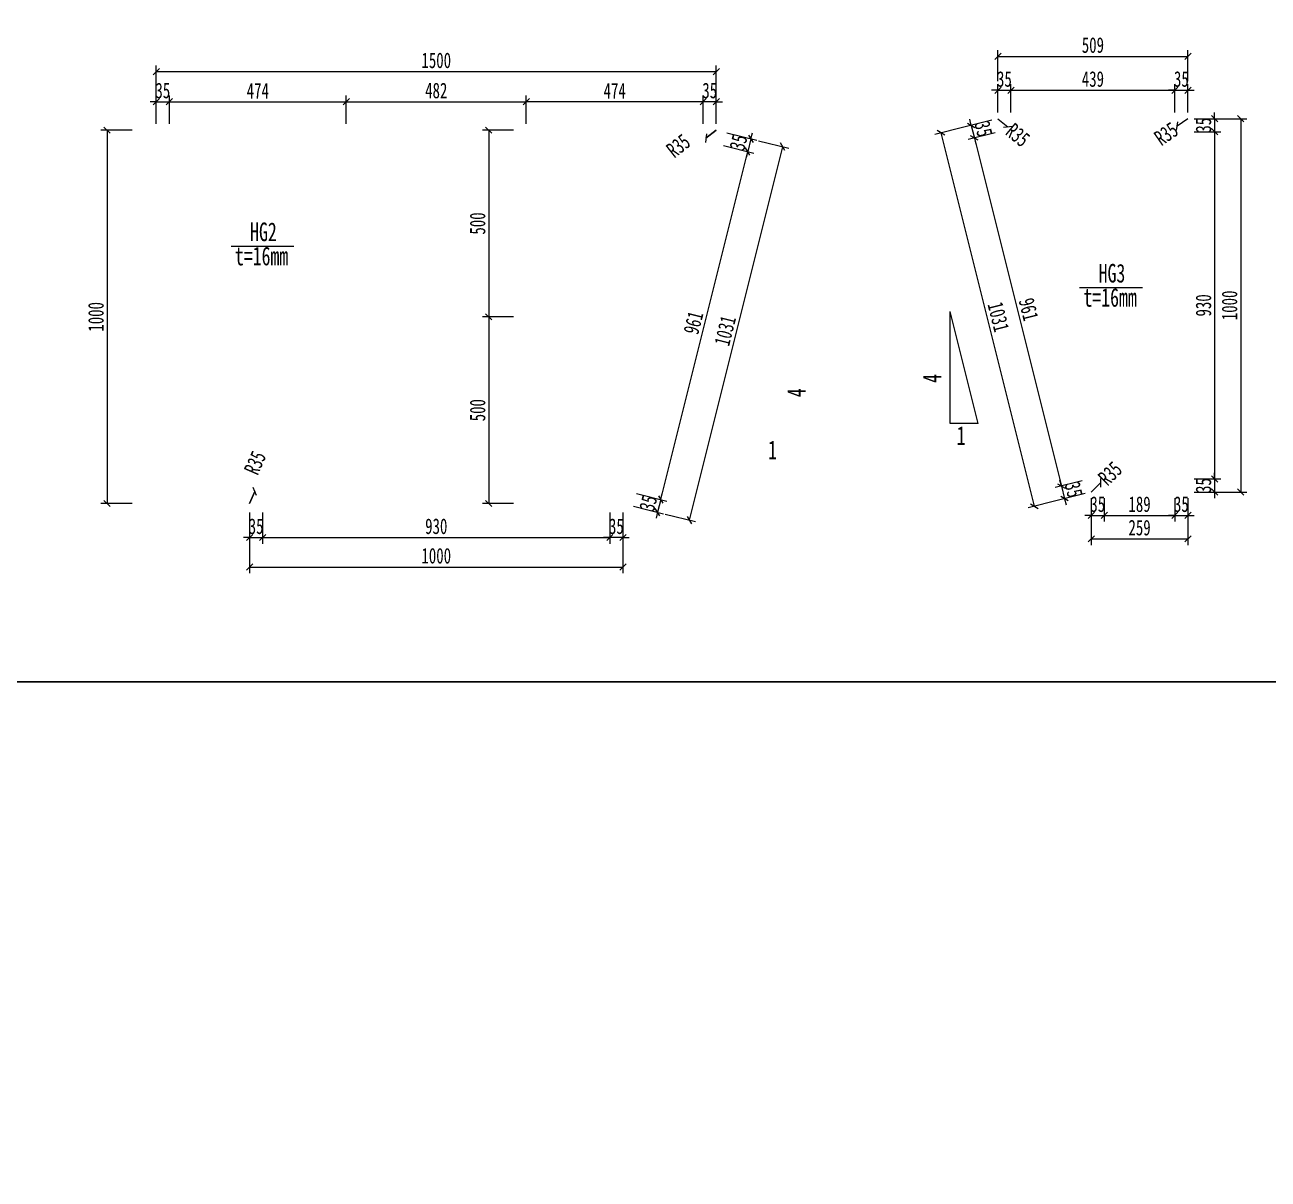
# Model space of a CAD drawing. Header units: millimetres. Extents: x -60009 to 63758, y -2164 to 95433.
# Drawn here: x 13218 to 16548, y 63072 to 66164 of the extents above; entities that cross this region are included whole.
import ezdxf
from ezdxf.enums import TextEntityAlignment as Align

# ---------------------------------------------------------------- set-up
doc = ezdxf.new("R2010")
doc.units = ezdxf.units.MM
doc.layers.get('Defpoints').update_dxf_attribs({"color": 8})
doc.layers.add('文字', color=7, linetype='Continuous', lineweight=15)
doc.layers.add('细实线', color=4, linetype='Continuous', lineweight=15)
doc.styles.add('111', font='仿宋_GB2312.TTF', dxfattribs={"width": 0.7})
doc.styles.add('BM_Dim', font='仿宋_GB2312.TTF', dxfattribs={"width": 0.85})
doc.dimstyles.new('200', dxfattribs={"dimscale": 0, "dimtxt": 2.5, "dimasz": 1, "dimexe": 1, "dimexo": 1, "dimgap": 0.6, "dimtad": 1, "dimdec": 0, "dimdsep": 46, "dimtxsty": '111', "dimblk": 'OBLIQUE', "dimcen": 0, "dimclrd": 4, "dimclre": 4, "dimclrt": 4, "dimadec": 1, "dimazin": 2, "dimtfac": 1, "dimtdec": 0, "dimtix": 1, "dimtmove": 2, "dimatfit": 3, "dimfxl": 4, "dimfxlon": 1, "dimtolj": 1, "dimlwd": -1, "dimlwe": -1, "dimarcsym": 0})

# ---------------------------------------------------------------- blocks, each defined once
blk = doc.blocks.new('_Oblique')
at = {"color": 0, "linetype": 'ByBlock', "lineweight": -2}
blk.add_line((-0.5, -0.5), (0.5, 0.5), dxfattribs=at)
blk = doc.blocks.new('*D226')
at = {"layer": 'Defpoints', "color": 0}
for p in [(15070.1, 66038.5), (13570.1, 65881.6), (15070.1, 65881.6)]:
    blk.add_point(p, dxfattribs=at)
at = {"layer": '细实线', "color": 4}
for p, q in [((13570.1, 65971.8), (13570.1, 66055.2)), ((15070.1, 65971.8), (15070.1, 66055.2)), ((13570.1, 66038.5), (15070.1, 66038.5))]:
    blk.add_line(p, q, dxfattribs=at)
at = {"layer": '细实线', "color": 4, "xscale": 16.66666666666666, "yscale": 16.66666666666666, "zscale": 16.66666666666666, "rotation": 180}
blk.add_blockref('_Oblique', (13570.1, 66038.5), dxfattribs=at)
at = {"layer": '细实线', "color": 4, "xscale": 16.66666666666666, "yscale": 16.66666666666666, "zscale": 16.66666666666666}
blk.add_blockref('_Oblique', (15070.1, 66038.5), dxfattribs=at)
at = {"layer": '细实线', "color": 4, "insert": (14320.1, 66068.3), "char_height": 41.67, "attachment_point": 5, "style": '111'}
blk.add_mtext('\\A1;1500', dxfattribs=at)
blk = doc.blocks.new('*D227')
at = {"layer": 'Defpoints', "color": 0}
for p in [(15070.1, 65881.6), (14820.1, 64881.6), (14997.9, 64837.2)]:
    blk.add_point(p, dxfattribs=at)
at = {"layer": '细实线', "color": 4}
for p, q in [((15183.2, 65853.3), (15264.1, 65833.1)), ((15247.9, 65837.2), (14997.9, 64837.2)), ((14933.2, 64853.3), (15014.1, 64833.1))]:
    blk.add_line(p, q, dxfattribs=at)
at = {"layer": '细实线', "color": 4, "xscale": 16.66666666666666, "yscale": 16.66666666666666, "zscale": 16.66666666666666}
for p, rotation in [((15247.9, 65837.2), 75.96375653208628), ((14997.9, 64837.2), 255.9637565320863)]:
    blk.add_blockref('_Oblique', p, dxfattribs=dict(at, rotation=rotation))
at = {"layer": '细实线', "color": 4, "insert": (15094, 65344.4), "char_height": 41.67, "attachment_point": 5, "rotation": 75.9638, "style": '111'}
blk.add_mtext('\\A1;1031', dxfattribs=at)
blk = doc.blocks.new('*D228')
at = {"layer": 'Defpoints', "color": 0}
for p in [(13570.1, 65881.6), (13438.4, 64881.6), (13820.1, 64881.6)]:
    blk.add_point(p, dxfattribs=at)
at = {"layer": '细实线', "color": 4}
for p, q in [((13505.1, 65881.6), (13421.8, 65881.6)), ((13438.4, 65881.6), (13438.4, 64881.6)), ((13505.1, 64881.6), (13421.8, 64881.6))]:
    blk.add_line(p, q, dxfattribs=at)
at = {"layer": '细实线', "color": 4, "xscale": 16.66666666666666, "yscale": 16.66666666666666, "zscale": 16.66666666666666}
for p, rotation in [((13438.4, 65881.6), 90), ((13438.4, 64881.6), 270)]:
    blk.add_blockref('_Oblique', p, dxfattribs=dict(at, rotation=rotation))
at = {"layer": '细实线', "color": 4, "insert": (13408.6, 65381.6), "char_height": 41.67, "attachment_point": 5, "rotation": 90, "style": '111'}
blk.add_mtext('\\A1;1000', dxfattribs=at)
blk = doc.blocks.new('*D229')
at = {"layer": 'Defpoints', "color": 0}
for p in [(14561.1, 65881.6), (14460.7, 65381.6), (14550.5, 65381.6)]:
    blk.add_point(p, dxfattribs=at)
at = {"layer": '细实线', "color": 4}
for p, q in [((14527.4, 65881.6), (14444, 65881.6)), ((14460.7, 65881.6), (14460.7, 65381.6)), ((14527.4, 65381.6), (14444, 65381.6))]:
    blk.add_line(p, q, dxfattribs=at)
at = {"layer": '细实线', "color": 4, "xscale": 16.66666666666666, "yscale": 16.66666666666666, "zscale": 16.66666666666666}
for p, rotation in [((14460.7, 65881.6), 90), ((14460.7, 65381.6), 270)]:
    blk.add_blockref('_Oblique', p, dxfattribs=dict(at, rotation=rotation))
at = {"layer": '细实线', "color": 4, "insert": (14430.9, 65631.6), "char_height": 41.67, "attachment_point": 5, "rotation": 90, "style": '111'}
blk.add_mtext('\\A1;500', dxfattribs=at)
blk = doc.blocks.new('*D230')
at = {"layer": 'Defpoints', "color": 0}
for p in [(14551.2, 65381.6), (14460.7, 64881.6), (14562.7, 64881.6)]:
    blk.add_point(p, dxfattribs=at)
at = {"layer": '细实线', "color": 4}
for p, q in [((14527.4, 65381.6), (14444, 65381.6)), ((14460.7, 65381.6), (14460.7, 64881.6)), ((14527.4, 64881.6), (14444, 64881.6))]:
    blk.add_line(p, q, dxfattribs=at)
at = {"layer": '细实线', "color": 4, "xscale": 16.66666666666666, "yscale": 16.66666666666666, "zscale": 16.66666666666666}
for p, rotation in [((14460.7, 65381.6), 90), ((14460.7, 64881.6), 270)]:
    blk.add_blockref('_Oblique', p, dxfattribs=dict(at, rotation=rotation))
at = {"layer": '细实线', "color": 4, "insert": (14430.9, 65131.6), "char_height": 41.67, "attachment_point": 5, "rotation": 90, "style": '111'}
blk.add_mtext('\\A1;500', dxfattribs=at)
blk = doc.blocks.new('*D231')
at = {"layer": 'Defpoints', "color": 0}
for p in [(13820.1, 64881.6), (14820.1, 64881.6), (14820.1, 64711.6)]:
    blk.add_point(p, dxfattribs=at)
at = {"layer": '细实线', "color": 4}
for p, q in [((13820.1, 64778.3), (13820.1, 64695)), ((14820.1, 64778.3), (14820.1, 64695)), ((13820.1, 64711.6), (14820.1, 64711.6))]:
    blk.add_line(p, q, dxfattribs=at)
at = {"layer": '细实线', "color": 4, "xscale": 16.66666666666666, "yscale": 16.66666666666666, "zscale": 16.66666666666666, "rotation": 180}
blk.add_blockref('_Oblique', (13820.1, 64711.6), dxfattribs=at)
at = {"layer": '细实线', "color": 4, "xscale": 16.66666666666666, "yscale": 16.66666666666666, "zscale": 16.66666666666666}
blk.add_blockref('_Oblique', (14820.1, 64711.6), dxfattribs=at)
at = {"layer": '细实线', "color": 4, "insert": (14320.1, 64741.5), "char_height": 41.67, "attachment_point": 5, "style": '111'}
blk.add_mtext('\\A1;1000', dxfattribs=at)
blk = doc.blocks.new('*D232')
at = {"layer": 'Defpoints', "color": 0}
for p in [(13834.1, 64913.7), (13820.1, 64881.6)]:
    blk.add_point(p, dxfattribs=at)
at = {"layer": '细实线', "color": 4}
for p, q in [((13834.1, 64913.7), (13820.1, 64881.6)), ((13820.1, 64881.6), (13834.1, 64913.7))]:
    blk.add_line(p, q, dxfattribs=at)
at = {"layer": '细实线', "color": 4, "xscale": 16.66666666666666, "yscale": 16.66666666666666, "zscale": 16.66666666666666, "rotation": 66.52523050005153}
blk.add_blockref('_Oblique', (13834.1, 64913.7), dxfattribs=at)
at = {"layer": '细实线', "color": 4, "insert": (13834.9, 64990.6), "char_height": 41.67, "attachment_point": 5, "rotation": 66.5252, "style": '111'}
blk.add_mtext('\\A1;R35', dxfattribs=at)
blk = doc.blocks.new('*D233')
at = {"layer": 'Defpoints', "color": 0}
for p in [(15070.1, 65881.6), (15042.6, 65860)]:
    blk.add_point(p, dxfattribs=at)
at = {"layer": '细实线', "color": 4}
for p, q in [((15042.6, 65860), (15070.1, 65881.6)), ((15070.1, 65881.6), (15042.6, 65860))]:
    blk.add_line(p, q, dxfattribs=at)
at = {"layer": '细实线', "color": 4, "xscale": 16.66666666666666, "yscale": 16.66666666666666, "zscale": 16.66666666666666, "rotation": 218.1573476169549}
blk.add_blockref('_Oblique', (15042.6, 65860), dxfattribs=at)
at = {"layer": '细实线', "color": 4, "insert": (14968.5, 65839.7), "char_height": 41.67, "attachment_point": 5, "rotation": 38.1573, "style": '111'}
blk.add_mtext('\\A1;R35', dxfattribs=at)
blk = doc.blocks.new('*D234')
at = {"layer": 'Defpoints', "color": 0}
for p in [(14079.1, 65957.7), (13605.1, 65881.6), (14079.1, 65881.6)]:
    blk.add_point(p, dxfattribs=at)
at = {"layer": '细实线', "color": 4}
for p, q in [((13605.1, 65898.3), (13605.1, 65974.4)), ((14079.1, 65898.3), (14079.1, 65974.4)), ((13605.1, 65957.7), (14079.1, 65957.7))]:
    blk.add_line(p, q, dxfattribs=at)
at = {"layer": '细实线', "color": 4, "xscale": 16.66666666666666, "yscale": 16.66666666666666, "zscale": 16.66666666666666, "rotation": 180}
blk.add_blockref('_Oblique', (13605.1, 65957.7), dxfattribs=at)
at = {"layer": '细实线', "color": 4, "xscale": 16.66666666666666, "yscale": 16.66666666666666, "zscale": 16.66666666666666}
blk.add_blockref('_Oblique', (14079.1, 65957.7), dxfattribs=at)
at = {"layer": '细实线', "color": 4, "insert": (13842.1, 65987.1), "char_height": 41.67, "attachment_point": 5, "style": '111'}
blk.add_mtext('\\A1;474', dxfattribs=at)
blk = doc.blocks.new('*D235')
at = {"layer": 'Defpoints', "color": 0}
for p in [(13605.1, 65957.7), (13570.1, 65881.6), (13605.1, 65881.6)]:
    blk.add_point(p, dxfattribs=at)
at = {"layer": '细实线', "color": 4}
for p, q in [((13570.1, 65898.3), (13570.1, 65974.4)), ((13605.1, 65898.3), (13605.1, 65974.4)), ((13570.1, 65957.7), (13553.5, 65957.7)), ((13570.1, 65957.7), (13605.1, 65957.7)), ((13605.1, 65957.7), (13621.8, 65957.7))]:
    blk.add_line(p, q, dxfattribs=at)
at = {"layer": '细实线', "color": 4, "xscale": 16.66666666666666, "yscale": 16.66666666666666, "zscale": 16.66666666666666}
blk.add_blockref('_Oblique', (13570.1, 65957.7), dxfattribs=at)
at = {"layer": '细实线', "color": 4, "xscale": 16.66666666666666, "yscale": 16.66666666666666, "zscale": 16.66666666666666, "rotation": 180}
blk.add_blockref('_Oblique', (13605.1, 65957.7), dxfattribs=at)
at = {"layer": '细实线', "color": 4, "insert": (13587.6, 65987.5), "char_height": 41.67, "attachment_point": 5, "style": '111'}
blk.add_mtext('\\A1;35', dxfattribs=at)
blk = doc.blocks.new('*D236')
at = {"layer": 'Defpoints', "color": 0}
for p in [(15070.1, 65881.6), (15061.6, 65847.7), (15154.3, 65824.5)]:
    blk.add_point(p, dxfattribs=at)
at = {"layer": '细实线', "color": 4}
for p, q in [((15098.2, 65874.6), (15179, 65854.4)), ((15162.8, 65858.4), (15166.9, 65874.6)), ((15089.7, 65840.6), (15170.5, 65820.4)), ((15162.8, 65858.4), (15154.3, 65824.5)), ((15154.3, 65824.5), (15150.3, 65808.3))]:
    blk.add_line(p, q, dxfattribs=at)
at = {"layer": '细实线', "color": 4, "xscale": 16.66666666666666, "yscale": 16.66666666666666, "zscale": 16.66666666666666}
for p, rotation in [((15162.8, 65858.4), 255.9637565320504), ((15154.3, 65824.5), 75.96375653205041)]:
    blk.add_blockref('_Oblique', p, dxfattribs=dict(at, rotation=rotation))
at = {"layer": '细实线', "color": 4, "insert": (15129.7, 65848.7), "char_height": 41.67, "attachment_point": 5, "rotation": 75.9638, "style": '111'}
blk.add_mtext('\\A1;35', dxfattribs=at)
blk = doc.blocks.new('*D237')
at = {"layer": 'Defpoints', "color": 0}
for p in [(14828.6, 64915.6), (14820.1, 64881.6), (14912.8, 64858.4)]:
    blk.add_point(p, dxfattribs=at)
at = {"layer": '细实线', "color": 4}
for p, q in [((14856.6, 64908.6), (14937.5, 64888.3)), ((14921.3, 64892.4), (14925.4, 64908.6)), ((14848.2, 64874.6), (14929, 64854.4)), ((14921.3, 64892.4), (14912.8, 64858.4)), ((14912.8, 64858.4), (14908.8, 64842.3))]:
    blk.add_line(p, q, dxfattribs=at)
at = {"layer": '细实线', "color": 4, "xscale": 16.66666666666666, "yscale": 16.66666666666666, "zscale": 16.66666666666666}
for p, rotation in [((14921.3, 64892.4), 255.9637565321197), ((14912.8, 64858.4), 75.96375653211975)]:
    blk.add_blockref('_Oblique', p, dxfattribs=dict(at, rotation=rotation))
at = {"layer": '细实线', "color": 4, "insert": (14888.1, 64882.6), "char_height": 41.67, "attachment_point": 5, "rotation": 75.9638, "style": '111'}
blk.add_mtext('\\A1;35', dxfattribs=at)
blk = doc.blocks.new('*D238')
at = {"layer": 'Defpoints', "color": 0}
for p in [(13820.1, 64881.6), (13855.1, 64881.6), (13855.1, 64790.7)]:
    blk.add_point(p, dxfattribs=at)
at = {"layer": '细实线', "color": 4}
for p, q in [((13820.1, 64857.4), (13820.1, 64774.1)), ((13855.1, 64857.4), (13855.1, 64774.1)), ((13820.1, 64790.7), (13803.5, 64790.7)), ((13820.1, 64790.7), (13855.1, 64790.7)), ((13855.1, 64790.7), (13871.8, 64790.7))]:
    blk.add_line(p, q, dxfattribs=at)
at = {"layer": '细实线', "color": 4, "xscale": 16.66666666666666, "yscale": 16.66666666666666, "zscale": 16.66666666666666}
blk.add_blockref('_Oblique', (13820.1, 64790.7), dxfattribs=at)
at = {"layer": '细实线', "color": 4, "xscale": 16.66666666666666, "yscale": 16.66666666666666, "zscale": 16.66666666666666, "rotation": 180}
blk.add_blockref('_Oblique', (13855.1, 64790.7), dxfattribs=at)
at = {"layer": '细实线', "color": 4, "insert": (13837.6, 64820.5), "char_height": 41.67, "attachment_point": 5, "style": '111'}
blk.add_mtext('\\A1;35', dxfattribs=at)
blk = doc.blocks.new('*D239')
at = {"layer": 'Defpoints', "color": 0}
for p in [(13855.1, 64881.6), (14785.1, 64881.6), (14785.1, 64790.7)]:
    blk.add_point(p, dxfattribs=at)
at = {"layer": '细实线', "color": 4}
for p, q in [((13855.1, 64857.4), (13855.1, 64774.1)), ((14785.1, 64857.4), (14785.1, 64774.1)), ((13855.1, 64790.7), (14785.1, 64790.7))]:
    blk.add_line(p, q, dxfattribs=at)
at = {"layer": '细实线', "color": 4, "xscale": 16.66666666666666, "yscale": 16.66666666666666, "zscale": 16.66666666666666, "rotation": 180}
blk.add_blockref('_Oblique', (13855.1, 64790.7), dxfattribs=at)
at = {"layer": '细实线', "color": 4, "xscale": 16.66666666666666, "yscale": 16.66666666666666, "zscale": 16.66666666666666}
blk.add_blockref('_Oblique', (14785.1, 64790.7), dxfattribs=at)
at = {"layer": '细实线', "color": 4, "insert": (14320.1, 64820.5), "char_height": 41.67, "attachment_point": 5, "style": '111'}
blk.add_mtext('\\A1;930', dxfattribs=at)
blk = doc.blocks.new('*D240')
at = {"layer": 'Defpoints', "color": 0}
for p in [(14785.1, 64881.6), (14820.1, 64881.6), (14785.1, 64790.7)]:
    blk.add_point(p, dxfattribs=at)
at = {"layer": '细实线', "color": 4}
for p, q in [((14785.1, 64857.4), (14785.1, 64774.1)), ((14820.1, 64857.4), (14820.1, 64774.1)), ((14785.1, 64790.7), (14768.5, 64790.7)), ((14820.1, 64790.7), (14785.1, 64790.7)), ((14820.1, 64790.7), (14836.8, 64790.7))]:
    blk.add_line(p, q, dxfattribs=at)
at = {"layer": '细实线', "color": 4, "xscale": 16.66666666666666, "yscale": 16.66666666666666, "zscale": 16.66666666666666}
blk.add_blockref('_Oblique', (14785.1, 64790.7), dxfattribs=at)
at = {"layer": '细实线', "color": 4, "xscale": 16.66666666666666, "yscale": 16.66666666666666, "zscale": 16.66666666666666, "rotation": 180}
blk.add_blockref('_Oblique', (14820.1, 64790.7), dxfattribs=at)
at = {"layer": '细实线', "color": 4, "insert": (14802.6, 64820.5), "char_height": 41.67, "attachment_point": 5, "style": '111'}
blk.add_mtext('\\A1;35', dxfattribs=at)
blk = doc.blocks.new('*D241')
at = {"layer": 'Defpoints', "color": 0}
for p in [(15035.1, 65957.7), (15035.1, 65881.6), (15070.1, 65881.6)]:
    blk.add_point(p, dxfattribs=at)
at = {"layer": '细实线', "color": 4}
for p, q in [((15035.1, 65898.3), (15035.1, 65974.4)), ((15070.1, 65898.3), (15070.1, 65974.4)), ((15035.1, 65957.7), (15018.5, 65957.7)), ((15070.1, 65957.7), (15035.1, 65957.7)), ((15070.1, 65957.7), (15086.8, 65957.7))]:
    blk.add_line(p, q, dxfattribs=at)
at = {"layer": '细实线', "color": 4, "xscale": 16.66666666666666, "yscale": 16.66666666666666, "zscale": 16.66666666666666}
blk.add_blockref('_Oblique', (15035.1, 65957.7), dxfattribs=at)
at = {"layer": '细实线', "color": 4, "xscale": 16.66666666666666, "yscale": 16.66666666666666, "zscale": 16.66666666666666, "rotation": 180}
blk.add_blockref('_Oblique', (15070.1, 65957.7), dxfattribs=at)
at = {"layer": '细实线', "color": 4, "insert": (15052.6, 65987.5), "char_height": 41.67, "attachment_point": 5, "style": '111'}
blk.add_mtext('\\A1;35', dxfattribs=at)
blk = doc.blocks.new('*D242')
at = {"layer": 'Defpoints', "color": 0}
for p in [(16333.5, 66079.3), (15824.5, 65912.3), (16333.5, 65912.3)]:
    blk.add_point(p, dxfattribs=at)
at = {"layer": '细实线', "color": 4}
for p, q in [((15824.5, 66012.7), (15824.5, 66096)), ((15824.5, 66079.3), (16333.5, 66079.3)), ((16333.5, 66012.7), (16333.5, 66096))]:
    blk.add_line(p, q, dxfattribs=at)
at = {"layer": '细实线', "color": 4, "xscale": 16.66666666666666, "yscale": 16.66666666666666, "zscale": 16.66666666666666, "rotation": 180}
blk.add_blockref('_Oblique', (15824.5, 66079.3), dxfattribs=at)
at = {"layer": '细实线', "color": 4, "xscale": 16.66666666666666, "yscale": 16.66666666666666, "zscale": 16.66666666666666}
blk.add_blockref('_Oblique', (16333.5, 66079.3), dxfattribs=at)
at = {"layer": '细实线', "color": 4, "insert": (16079, 66109.2), "char_height": 41.67, "attachment_point": 5, "style": '111'}
blk.add_mtext('\\A1;509', dxfattribs=at)
blk = doc.blocks.new('*D243')
at = {"layer": 'Defpoints', "color": 0}
for p in [(15859.5, 65988.4), (15824.5, 65912.3), (15859.5, 65912.3)]:
    blk.add_point(p, dxfattribs=at)
at = {"layer": '细实线', "color": 4}
for p, q in [((15824.5, 65988.4), (15807.8, 65988.4)), ((15824.5, 65929), (15824.5, 66005.1)), ((15824.5, 65988.4), (15859.5, 65988.4)), ((15859.5, 65929), (15859.5, 66005.1)), ((15859.5, 65988.4), (15876.2, 65988.4))]:
    blk.add_line(p, q, dxfattribs=at)
at = {"layer": '细实线', "color": 4, "xscale": 16.66666666666666, "yscale": 16.66666666666666, "zscale": 16.66666666666666}
blk.add_blockref('_Oblique', (15824.5, 65988.4), dxfattribs=at)
at = {"layer": '细实线', "color": 4, "xscale": 16.66666666666666, "yscale": 16.66666666666666, "zscale": 16.66666666666666, "rotation": 180}
blk.add_blockref('_Oblique', (15859.5, 65988.4), dxfattribs=at)
at = {"layer": '细实线', "color": 4, "insert": (15842, 66018.3), "char_height": 41.67, "attachment_point": 5, "style": '111'}
blk.add_mtext('\\A1;35', dxfattribs=at)
blk = doc.blocks.new('*D244')
at = {"layer": 'Defpoints', "color": 0}
for p in [(16298.5, 65988.4), (15859.5, 65912.3), (16298.5, 65912.3)]:
    blk.add_point(p, dxfattribs=at)
at = {"layer": '细实线', "color": 4}
for p, q in [((15859.5, 65929), (15859.5, 66005.1)), ((15859.5, 65988.4), (16298.5, 65988.4)), ((16298.5, 65929), (16298.5, 66005.1))]:
    blk.add_line(p, q, dxfattribs=at)
at = {"layer": '细实线', "color": 4, "xscale": 16.66666666666666, "yscale": 16.66666666666666, "zscale": 16.66666666666666, "rotation": 180}
blk.add_blockref('_Oblique', (15859.5, 65988.4), dxfattribs=at)
at = {"layer": '细实线', "color": 4, "xscale": 16.66666666666666, "yscale": 16.66666666666666, "zscale": 16.66666666666666}
blk.add_blockref('_Oblique', (16298.5, 65988.4), dxfattribs=at)
at = {"layer": '细实线', "color": 4, "insert": (16079, 66018.3), "char_height": 41.67, "attachment_point": 5, "style": '111'}
blk.add_mtext('\\A1;439', dxfattribs=at)
blk = doc.blocks.new('*D245')
at = {"layer": 'Defpoints', "color": 0}
for p in [(16333.5, 65988.4), (16298.5, 65912.3), (16333.5, 65912.3)]:
    blk.add_point(p, dxfattribs=at)
at = {"layer": '细实线', "color": 4}
for p, q in [((16298.5, 65988.4), (16281.8, 65988.4)), ((16298.5, 65929), (16298.5, 66005.1)), ((16298.5, 65988.4), (16333.5, 65988.4)), ((16333.5, 65929), (16333.5, 66005.1)), ((16333.5, 65988.4), (16350.2, 65988.4))]:
    blk.add_line(p, q, dxfattribs=at)
at = {"layer": '细实线', "color": 4, "xscale": 16.66666666666666, "yscale": 16.66666666666666, "zscale": 16.66666666666666}
blk.add_blockref('_Oblique', (16298.5, 65988.4), dxfattribs=at)
at = {"layer": '细实线', "color": 4, "xscale": 16.66666666666666, "yscale": 16.66666666666666, "zscale": 16.66666666666666, "rotation": 180}
blk.add_blockref('_Oblique', (16333.5, 65988.4), dxfattribs=at)
at = {"layer": '细实线', "color": 4, "insert": (16316, 66018.3), "char_height": 41.67, "attachment_point": 5, "style": '111'}
blk.add_mtext('\\A1;35', dxfattribs=at)
blk = doc.blocks.new('*D246')
at = {"layer": 'Defpoints', "color": 0}
for p in [(15824.5, 65912.3), (15851.5, 65890.1)]:
    blk.add_point(p, dxfattribs=at)
at = {"layer": '细实线', "color": 4}
for p in [(15824.5, 65912.3), (15851.5, 65890.1)]:
    blk.add_line(p, (15851.5, 65890.1), dxfattribs=at)
at = {"layer": '细实线', "color": 4, "xscale": 16.66666666666666, "yscale": 16.66666666666666, "zscale": 16.66666666666666, "rotation": 140.6003980723288}
blk.add_blockref('_Oblique', (15851.5, 65890.1), dxfattribs=at)
at = {"layer": '细实线', "color": 4, "insert": (15878, 65868.4), "char_height": 41.67, "attachment_point": 5, "rotation": 320.6004, "style": '111'}
blk.add_mtext('\\A1;R35', dxfattribs=at)
blk = doc.blocks.new('*D247')
at = {"layer": 'Defpoints', "color": 0}
for p in [(16333.5, 65912.3), (16304.8, 65892.3)]:
    blk.add_point(p, dxfattribs=at)
at = {"layer": '细实线', "color": 4}
for p in [(16333.5, 65912.3), (16304.8, 65892.3)]:
    blk.add_line(p, (16304.8, 65892.3), dxfattribs=at)
at = {"layer": '细实线', "color": 4, "xscale": 16.66666666666666, "yscale": 16.66666666666666, "zscale": 16.66666666666666, "rotation": 34.91008513093364}
blk.add_blockref('_Oblique', (16304.8, 65892.3), dxfattribs=at)
at = {"layer": '细实线', "color": 4, "insert": (16275.3, 65871.8), "char_height": 41.67, "attachment_point": 5, "rotation": 34.9101, "style": '111'}
blk.add_mtext('\\A1;R35', dxfattribs=at)
blk = doc.blocks.new('*D248')
at = {"layer": 'Defpoints', "color": 0}
for p in [(16074.5, 64912.3), (16099.5, 64936.9)]:
    blk.add_point(p, dxfattribs=at)
at = {"layer": '细实线', "color": 4}
for p in [(16074.5, 64912.3), (16099.5, 64936.9)]:
    blk.add_line(p, (16099.5, 64936.9), dxfattribs=at)
at = {"layer": '细实线', "color": 4, "xscale": 16.66666666666666, "yscale": 16.66666666666666, "zscale": 16.66666666666666, "rotation": 224.4605212966256}
blk.add_blockref('_Oblique', (16099.5, 64936.9), dxfattribs=at)
at = {"layer": '细实线', "color": 4, "insert": (16125.2, 64962.1), "char_height": 41.67, "attachment_point": 5, "rotation": 44.4605, "style": '111'}
blk.add_mtext('\\A1;R35', dxfattribs=at)
blk = doc.blocks.new('*D249')
at = {"layer": 'Defpoints', "color": 0}
for p in [(15824.5, 65912.3), (15833, 65878.4), (15761.5, 65860.5)]:
    blk.add_point(p, dxfattribs=at)
at = {"layer": '细实线', "color": 4}
for p, q in [((15808.3, 65908.3), (15736.8, 65890.4)), ((15753, 65894.5), (15748.9, 65910.6)), ((15816.8, 65874.3), (15745.3, 65856.5)), ((15753, 65894.5), (15761.5, 65860.5)), ((15761.5, 65860.5), (15765.5, 65844.3))]:
    blk.add_line(p, q, dxfattribs=at)
at = {"layer": '细实线', "color": 4, "xscale": 16.66666666666666, "yscale": 16.66666666666666, "zscale": 16.66666666666666}
for p, rotation in [((15753, 65894.5), 284.036243467938), ((15761.5, 65860.5), 104.036243467938)]:
    blk.add_blockref('_Oblique', p, dxfattribs=dict(at, rotation=rotation))
at = {"layer": '细实线', "color": 4, "insert": (15786.1, 65884.7), "char_height": 41.67, "attachment_point": 5, "rotation": 284.0362, "style": '111'}
blk.add_mtext('\\A1;35', dxfattribs=at)
blk = doc.blocks.new('*D250')
at = {"layer": 'Defpoints', "color": 0}
for p in [(15833, 65878.4), (16066, 64946.3), (15994.5, 64928.4)]:
    blk.add_point(p, dxfattribs=at)
at = {"layer": '细实线', "color": 4}
for p, q in [((15816.8, 65874.3), (15745.3, 65856.5)), ((15761.5, 65860.5), (15994.5, 64928.4)), ((16049.8, 64942.3), (15978.3, 64924.4))]:
    blk.add_line(p, q, dxfattribs=at)
at = {"layer": '细实线', "color": 4, "xscale": 16.66666666666666, "yscale": 16.66666666666666, "zscale": 16.66666666666666}
for p, rotation in [((15761.5, 65860.5), 104.0362434679265), ((15994.5, 64928.4), 284.0362434679265)]:
    blk.add_blockref('_Oblique', p, dxfattribs=dict(at, rotation=rotation))
at = {"layer": '细实线', "color": 4, "insert": (15906.9, 65401.7), "char_height": 41.67, "attachment_point": 5, "rotation": 284.0362, "style": '111'}
blk.add_mtext('\\A1;961', dxfattribs=at)
blk = doc.blocks.new('*D251')
at = {"layer": 'Defpoints', "color": 0}
for p in [(16066, 64946.3), (16074.5, 64912.3), (16003, 64894.5)]:
    blk.add_point(p, dxfattribs=at)
at = {"layer": '细实线', "color": 4}
for p, q in [((16049.8, 64942.3), (15978.3, 64924.4)), ((15994.5, 64928.4), (15990.4, 64944.6)), ((16058.3, 64908.3), (15986.8, 64890.4)), ((15994.5, 64928.4), (16003, 64894.5)), ((16003, 64894.5), (16007, 64878.3))]:
    blk.add_line(p, q, dxfattribs=at)
at = {"layer": '细实线', "color": 4, "xscale": 16.66666666666666, "yscale": 16.66666666666666, "zscale": 16.66666666666666}
for p, rotation in [((15994.5, 64928.4), 284.0362434676029), ((16003, 64894.5), 104.0362434676029)]:
    blk.add_blockref('_Oblique', p, dxfattribs=dict(at, rotation=rotation))
at = {"layer": '细实线', "color": 4, "insert": (16027.7, 64918.7), "char_height": 41.67, "attachment_point": 5, "rotation": 284.0362, "style": '111'}
blk.add_mtext('\\A1;35', dxfattribs=at)
blk = doc.blocks.new('*D252')
at = {"layer": 'Defpoints', "color": 0}
for p in [(15824.5, 65912.3), (16074.5, 64912.3), (15922.1, 64874.3)]:
    blk.add_point(p, dxfattribs=at)
at = {"layer": '细实线', "color": 4}
for p, q in [((15736.8, 65890.4), (15655.9, 65870.2)), ((15672.1, 65874.3), (15922.1, 64874.3)), ((15986.8, 64890.4), (15905.9, 64870.2))]:
    blk.add_line(p, q, dxfattribs=at)
at = {"layer": '细实线', "color": 4, "xscale": 16.66666666666666, "yscale": 16.66666666666666, "zscale": 16.66666666666666}
for p, rotation in [((15672.1, 65874.3), 104.0362434679159), ((15922.1, 64874.3), 284.0362434679159)]:
    blk.add_blockref('_Oblique', p, dxfattribs=dict(at, rotation=rotation))
at = {"layer": '细实线', "color": 4, "insert": (15826, 65381.5), "char_height": 41.67, "attachment_point": 5, "rotation": 284.0362, "style": '111'}
blk.add_mtext('\\A1;1031', dxfattribs=at)
blk = doc.blocks.new('*D253')
at = {"layer": 'Defpoints', "color": 0}
for p in [(16333.5, 65912.3), (16333.5, 65877.3), (16405.1, 65877.3)]:
    blk.add_point(p, dxfattribs=at)
at = {"layer": '细实线', "color": 4}
for p, q in [((16350.2, 65912.3), (16421.7, 65912.3)), ((16405.1, 65912.3), (16405.1, 65929)), ((16405.1, 65912.3), (16405.1, 65877.3)), ((16350.2, 65877.3), (16421.7, 65877.3)), ((16405.1, 65877.3), (16405.1, 65860.7))]:
    blk.add_line(p, q, dxfattribs=at)
at = {"layer": '细实线', "color": 4, "xscale": 16.66666666666666, "yscale": 16.66666666666666, "zscale": 16.66666666666666}
for p, rotation in [((16405.1, 65912.3), 270), ((16405.1, 65877.3), 90)]:
    blk.add_blockref('_Oblique', p, dxfattribs=dict(at, rotation=rotation))
at = {"layer": '细实线', "color": 4, "insert": (16375.3, 65894.8), "char_height": 41.67, "attachment_point": 5, "rotation": 90, "style": '111'}
blk.add_mtext('\\A1;35', dxfattribs=at)
blk = doc.blocks.new('*D254')
at = {"layer": 'Defpoints', "color": 0}
for p in [(16333.5, 65877.3), (16339.5, 64947.3), (16405.1, 64947.3)]:
    blk.add_point(p, dxfattribs=at)
at = {"layer": '细实线', "color": 4}
for p, q in [((16350.2, 65877.3), (16421.7, 65877.3)), ((16405.1, 65877.3), (16405.1, 64947.3)), ((16356.2, 64947.3), (16421.7, 64947.3))]:
    blk.add_line(p, q, dxfattribs=at)
at = {"layer": '细实线', "color": 4, "xscale": 16.66666666666666, "yscale": 16.66666666666666, "zscale": 16.66666666666666}
for p, rotation in [((16405.1, 65877.3), 90), ((16405.1, 64947.3), 270)]:
    blk.add_blockref('_Oblique', p, dxfattribs=dict(at, rotation=rotation))
at = {"layer": '细实线', "color": 4, "insert": (16375.3, 65412.3), "char_height": 41.67, "attachment_point": 5, "rotation": 90, "style": '111'}
blk.add_mtext('\\A1;930', dxfattribs=at)
blk = doc.blocks.new('*D255')
at = {"layer": 'Defpoints', "color": 0}
for p in [(16333.5, 64947.3), (16333.5, 64912.3), (16405.1, 64912.3)]:
    blk.add_point(p, dxfattribs=at)
at = {"layer": '细实线', "color": 4}
for p, q in [((16350.2, 64947.3), (16421.7, 64947.3)), ((16405.1, 64947.3), (16405.1, 64964)), ((16405.1, 64947.3), (16405.1, 64912.3)), ((16350.2, 64912.3), (16421.7, 64912.3)), ((16405.1, 64912.3), (16405.1, 64895.7))]:
    blk.add_line(p, q, dxfattribs=at)
at = {"layer": '细实线', "color": 4, "xscale": 16.66666666666666, "yscale": 16.66666666666666, "zscale": 16.66666666666666}
for p, rotation in [((16405.1, 64947.3), 270), ((16405.1, 64912.3), 90)]:
    blk.add_blockref('_Oblique', p, dxfattribs=dict(at, rotation=rotation))
at = {"layer": '细实线', "color": 4, "insert": (16375.3, 64929.8), "char_height": 41.67, "attachment_point": 5, "rotation": 90, "style": '111'}
blk.add_mtext('\\A1;35', dxfattribs=at)
blk = doc.blocks.new('*D256')
at = {"layer": 'Defpoints', "color": 0}
for p in [(16339.5, 65912.3), (16333.5, 64912.3), (16474.9, 64912.3)]:
    blk.add_point(p, dxfattribs=at)
at = {"layer": '细实线', "color": 4}
for p, q in [((16408.2, 65912.3), (16491.6, 65912.3)), ((16474.9, 65912.3), (16474.9, 64912.3)), ((16408.2, 64912.3), (16491.6, 64912.3))]:
    blk.add_line(p, q, dxfattribs=at)
at = {"layer": '细实线', "color": 4, "xscale": 16.66666666666666, "yscale": 16.66666666666666, "zscale": 16.66666666666666}
for p, rotation in [((16474.9, 65912.3), 90), ((16474.9, 64912.3), 270)]:
    blk.add_blockref('_Oblique', p, dxfattribs=dict(at, rotation=rotation))
at = {"layer": '细实线', "color": 4, "insert": (16445.1, 65412.3), "char_height": 41.67, "attachment_point": 5, "rotation": 90, "style": '111'}
blk.add_mtext('\\A1;1000', dxfattribs=at)
blk = doc.blocks.new('*D257')
at = {"layer": 'Defpoints', "color": 0}
for p in [(16074.5, 64912.3), (16109.5, 64912.3), (16109.5, 64849.7)]:
    blk.add_point(p, dxfattribs=at)
at = {"layer": '细实线', "color": 4}
for p, q in [((16074.5, 64895.7), (16074.5, 64833.1)), ((16109.5, 64895.7), (16109.5, 64833.1)), ((16074.5, 64849.7), (16057.8, 64849.7)), ((16074.5, 64849.7), (16109.5, 64849.7)), ((16109.5, 64849.7), (16126.2, 64849.7))]:
    blk.add_line(p, q, dxfattribs=at)
at = {"layer": '细实线', "color": 4, "xscale": 16.66666666666666, "yscale": 16.66666666666666, "zscale": 16.66666666666666}
blk.add_blockref('_Oblique', (16074.5, 64849.7), dxfattribs=at)
at = {"layer": '细实线', "color": 4, "xscale": 16.66666666666666, "yscale": 16.66666666666666, "zscale": 16.66666666666666, "rotation": 180}
blk.add_blockref('_Oblique', (16109.5, 64849.7), dxfattribs=at)
at = {"layer": '细实线', "color": 4, "insert": (16092, 64879.6), "char_height": 41.67, "attachment_point": 5, "style": '111'}
blk.add_mtext('\\A1;35', dxfattribs=at)
blk = doc.blocks.new('*D258')
at = {"layer": 'Defpoints', "color": 0}
for p in [(16109.5, 64912.3), (16298.5, 64912.3), (16298.5, 64849.7)]:
    blk.add_point(p, dxfattribs=at)
at = {"layer": '细实线', "color": 4}
for p, q in [((16109.5, 64895.7), (16109.5, 64833.1)), ((16298.5, 64895.7), (16298.5, 64833.1)), ((16109.5, 64849.7), (16298.5, 64849.7))]:
    blk.add_line(p, q, dxfattribs=at)
at = {"layer": '细实线', "color": 4, "xscale": 16.66666666666666, "yscale": 16.66666666666666, "zscale": 16.66666666666666, "rotation": 180}
blk.add_blockref('_Oblique', (16109.5, 64849.7), dxfattribs=at)
at = {"layer": '细实线', "color": 4, "xscale": 16.66666666666666, "yscale": 16.66666666666666, "zscale": 16.66666666666666}
blk.add_blockref('_Oblique', (16298.5, 64849.7), dxfattribs=at)
at = {"layer": '细实线', "color": 4, "insert": (16204, 64879.6), "char_height": 41.67, "attachment_point": 5, "style": '111'}
blk.add_mtext('\\A1;189', dxfattribs=at)
blk = doc.blocks.new('*D259')
at = {"layer": 'Defpoints', "color": 0}
for p in [(16298.5, 64912.3), (16333.5, 64912.3), (16333.5, 64849.7)]:
    blk.add_point(p, dxfattribs=at)
at = {"layer": '细实线', "color": 4}
for p, q in [((16298.5, 64895.7), (16298.5, 64833.1)), ((16333.5, 64895.7), (16333.5, 64833.1)), ((16298.5, 64849.7), (16281.8, 64849.7)), ((16298.5, 64849.7), (16333.5, 64849.7)), ((16333.5, 64849.7), (16350.2, 64849.7))]:
    blk.add_line(p, q, dxfattribs=at)
at = {"layer": '细实线', "color": 4, "xscale": 16.66666666666666, "yscale": 16.66666666666666, "zscale": 16.66666666666666}
blk.add_blockref('_Oblique', (16298.5, 64849.7), dxfattribs=at)
at = {"layer": '细实线', "color": 4, "xscale": 16.66666666666666, "yscale": 16.66666666666666, "zscale": 16.66666666666666, "rotation": 180}
blk.add_blockref('_Oblique', (16333.5, 64849.7), dxfattribs=at)
at = {"layer": '细实线', "color": 4, "insert": (16316, 64879.6), "char_height": 41.67, "attachment_point": 5, "style": '111'}
blk.add_mtext('\\A1;35', dxfattribs=at)
blk = doc.blocks.new('*D260')
at = {"layer": 'Defpoints', "color": 0}
for p in [(16074.5, 64912.3), (16333.5, 64912.3), (16333.5, 64787)]:
    blk.add_point(p, dxfattribs=at)
at = {"layer": '细实线', "color": 4}
for p, q in [((16074.5, 64853.7), (16074.5, 64770.3)), ((16333.5, 64853.7), (16333.5, 64770.3)), ((16074.5, 64787), (16333.5, 64787))]:
    blk.add_line(p, q, dxfattribs=at)
at = {"layer": '细实线', "color": 4, "xscale": 16.66666666666666, "yscale": 16.66666666666666, "zscale": 16.66666666666666, "rotation": 180}
blk.add_blockref('_Oblique', (16074.5, 64787), dxfattribs=at)
at = {"layer": '细实线', "color": 4, "xscale": 16.66666666666666, "yscale": 16.66666666666666, "zscale": 16.66666666666666}
blk.add_blockref('_Oblique', (16333.5, 64787), dxfattribs=at)
at = {"layer": '细实线', "color": 4, "insert": (16204, 64816.8), "char_height": 41.67, "attachment_point": 5, "style": '111'}
blk.add_mtext('\\A1;259', dxfattribs=at)
blk = doc.blocks.new('*D271')
at = {"layer": 'Defpoints', "color": 0, "transparency": 16777216}
for p in [(21100.9, 67033.4), (21986.2, 67032), (21099.3, 66017.4), (21984.6, 66032), (21099.2, 65919.6)]:
    blk.add_point(p, dxfattribs=at)
at = {"layer": '细实线', "color": 4, "transparency": 16777216}
for p, q in [((21099.2, 65986.3), (21099.1, 65903)), ((21984.6, 65984.9), (21984.4, 65901.5))]:
    blk.add_line(p, q, dxfattribs=at)
blk.add_arc((-34515894092.1, -21492456430780), 21492484212182.8, 89.907985640573, 89.907985642933, dxfattribs=at)
at = {"layer": '细实线', "color": 4, "transparency": 16777216, "xscale": 16.66666666666666, "yscale": 16.66666666666666, "zscale": 16.66666666666666}
for p, rotation in [((21099.1, 65919.6), 179.9079856429328), ((21984.4, 65918.2), 359.9079856405726)]:
    blk.add_blockref('_Oblique', p, dxfattribs=dict(at, rotation=rotation))
at = {"layer": '细实线', "color": 4, "transparency": 16777216, "insert": (21541.8, 65948.7), "char_height": 41.67, "attachment_point": 5, "rotation": 359.908, "style": '111'}
blk.add_mtext('885', dxfattribs=at)
blk = doc.blocks.new('*D273')
at = {"layer": 'Defpoints', "color": 0, "transparency": 16777216}
for p in [(21101.2, 67117), (21100.9, 67033.4), (21986.2, 67032), (21099.3, 66017.4), (21984.6, 66032)]:
    blk.add_point(p, dxfattribs=at)
at = {"layer": '细实线', "color": 4, "transparency": 16777216}
for p, q in [((21100.9, 67050.4), (21101.1, 67133.7)), ((21986.3, 67049), (21986.4, 67132.3))]:
    blk.add_line(p, q, dxfattribs=at)
blk.add_arc((-34515894092.1, -21492456430780), 21492484213380.2, 89.907985640573, 89.907985642933, dxfattribs=at)
at = {"layer": '细实线', "color": 4, "transparency": 16777216, "xscale": 16.66666666666666, "yscale": 16.66666666666666, "zscale": 16.66666666666666}
for p, rotation in [((21101.1, 67117), 179.9079856429328), ((21986.4, 67115.6), 359.9079856405726)]:
    blk.add_blockref('_Oblique', p, dxfattribs=dict(at, rotation=rotation))
at = {"layer": '细实线', "color": 4, "transparency": 16777216, "insert": (21543.8, 67146.2), "char_height": 41.67, "attachment_point": 5, "rotation": 359.908, "style": '111'}
blk.add_mtext('885', dxfattribs=at)
blk = doc.blocks.new('*D540')
at = {"layer": 'Defpoints', "color": 0}
for p in [(15061.6, 65847.7), (15154.3, 65824.5), (14828.6, 64915.6)]:
    blk.add_point(p, dxfattribs=at)
at = {"layer": '细实线', "color": 4}
for p, q in [((15089.7, 65840.6), (15170.5, 65820.4)), ((14921.3, 64892.4), (15154.3, 65824.5)), ((14856.6, 64908.6), (14937.5, 64888.3))]:
    blk.add_line(p, q, dxfattribs=at)
at = {"layer": '细实线', "color": 4, "xscale": 16.66666666666666, "yscale": 16.66666666666666, "zscale": 16.66666666666666}
for p, rotation in [((15154.3, 65824.5), 75.96375653208553), ((14921.3, 64892.4), 255.9637565320855)]:
    blk.add_blockref('_Oblique', p, dxfattribs=dict(at, rotation=rotation))
at = {"layer": '细实线', "color": 4, "insert": (15008.9, 65365.7), "char_height": 41.67, "attachment_point": 5, "rotation": 75.9638, "style": '111'}
blk.add_mtext('\\A1;961', dxfattribs=at)
blk = doc.blocks.new('*D541')
at = {"layer": 'Defpoints', "color": 0}
for p in [(14561.1, 65957.7), (14079.1, 65881.6), (14561.1, 65881.6)]:
    blk.add_point(p, dxfattribs=at)
at = {"layer": '细实线', "color": 4}
for p, q in [((14079.1, 65898.3), (14079.1, 65974.4)), ((14561.1, 65898.3), (14561.1, 65974.4)), ((14079.1, 65957.7), (14561.1, 65957.7))]:
    blk.add_line(p, q, dxfattribs=at)
at = {"layer": '细实线', "color": 4, "xscale": 16.66666666666666, "yscale": 16.66666666666666, "zscale": 16.66666666666666, "rotation": 180}
blk.add_blockref('_Oblique', (14079.1, 65957.7), dxfattribs=at)
at = {"layer": '细实线', "color": 4, "xscale": 16.66666666666666, "yscale": 16.66666666666666, "zscale": 16.66666666666666}
blk.add_blockref('_Oblique', (14561.1, 65957.7), dxfattribs=at)
at = {"layer": '细实线', "color": 4, "insert": (14320.1, 65987.5), "char_height": 41.67, "attachment_point": 5, "style": '111'}
blk.add_mtext('\\A1;482', dxfattribs=at)
blk = doc.blocks.new('*D542')
at = {"layer": 'Defpoints', "color": 0}
for p in [(14561.1, 65957.7), (14561.1, 65881.6), (15035.1, 65881.6)]:
    blk.add_point(p, dxfattribs=at)
at = {"layer": '细实线', "color": 4}
for p, q in [((14561.1, 65898.3), (14561.1, 65974.4)), ((15035.1, 65898.3), (15035.1, 65974.4)), ((15035.1, 65957.7), (14561.1, 65957.7))]:
    blk.add_line(p, q, dxfattribs=at)
at = {"layer": '细实线', "color": 4, "xscale": 16.66666666666666, "yscale": 16.66666666666666, "zscale": 16.66666666666666, "rotation": 180}
blk.add_blockref('_Oblique', (14561.1, 65957.7), dxfattribs=at)
at = {"layer": '细实线', "color": 4, "xscale": 16.66666666666666, "yscale": 16.66666666666666, "zscale": 16.66666666666666}
blk.add_blockref('_Oblique', (15035.1, 65957.7), dxfattribs=at)
at = {"layer": '细实线', "color": 4, "insert": (14798.1, 65987.1), "char_height": 41.67, "attachment_point": 5, "style": '111'}
blk.add_mtext('\\A1;474', dxfattribs=at)

msp = doc.modelspace()

# ---------------------------------------------------------------- linework, layer by layer
at = {"layer": 'Defpoints'}
msp.add_lwpolyline([(12766.5, 68667.5), (19183.2, 68667.5), (19183.2, 64404.2), (12766.5, 64404.2)], close=True, dxfattribs=at)
at = {"layer": '细实线'}
for p, q in [((13770.6, 65571.2), (13938.8, 65571.2)), ((16043.5, 65460.4), (16211.7, 65460.4)), ((15696.8, 65096.2), (15696.8, 65396.2)), ((15771.8, 65096.2), (15696.8, 65396.2)), ((15771.8, 65096.2), (15696.8, 65096.2))]:
    msp.add_line(p, q, dxfattribs=at)

# ---------------------------------------------------------------- texts
at = {"layer": '文字', "style": 'BM_Dim', "width": 0.7}
for s, p in [('HG2', (13857.2, 65569.3)), ('t=16mm', (13852.2, 65504.5)), ('HG3', (16130.1, 65458.5)), ('t=16mm', (16125.1, 65393.7)), ('1', (15726, 65023.7)), ('1', (15220.7, 64985.3))]:
    msp.add_text(s, height=50, dxfattribs=at).set_placement(p, align=Align.BOTTOM_CENTER)
for p in [(15688, 65216.6), (15324.6, 65178.3)]:
    msp.add_text('4', height=50, rotation=90, dxfattribs=at).set_placement(p, align=Align.BOTTOM_CENTER)

# ---------------------------------------------------------------- dimensions: what is measured, and where the dimension line sits
at = {"layer": '细实线'}
for base, picture, middle in [((21101.2, 67117), '*D273', (21543.8, 67146.2)), ((21099.2, 65919.6), '*D271', (21541.8, 65948.7))]:
    dim = msp.add_angular_dim_2l(base=base, line1=((21099.3, 66017.4), (21100.9, 67033.4)), line2=((21986.2, 67032), (21984.6, 66032)), text='885', dimstyle='200', override={"dimscale": 16.666667, "dimtxsty": '111', "dimblk": 'Oblique'}, dxfattribs=at)
    dim.commit()
    dim.dimension.update_dxf_attribs({"geometry": picture, "text_midpoint": middle})
for base, p1, p2, picture, middle in [((16333.5, 66079.3), (15824.5, 65912.3), (16333.5, 65912.3), '*D242', (16079, 66109.2)), ((15070.1, 66038.5), (13570.1, 65881.6), (15070.1, 65881.6), '*D226', (14320.1, 66068.3)), ((15859.5, 65988.4), (15824.5, 65912.3), (15859.5, 65912.3), '*D243', (15842, 66018.3)), ((16298.5, 65988.4), (15859.5, 65912.3), (16298.5, 65912.3), '*D244', (16079, 66018.3)), ((16333.5, 65988.4), (16298.5, 65912.3), (16333.5, 65912.3), '*D245', (16316, 66018.3)), ((13605.1, 65957.7), (13570.1, 65881.6), (13605.1, 65881.6), '*D235', (13587.6, 65987.5)), ((14079.1, 65957.7), (13605.1, 65881.6), (14079.1, 65881.6), '*D234', (13842.1, 65987.1)), ((14561.1, 65957.7), (14079.1, 65881.6), (14561.1, 65881.6), '*D541', (14320.1, 65987.5)), ((16109.5, 64849.7), (16074.5, 64912.3), (16109.5, 64912.3), '*D257', (16092, 64879.6)), ((16333.5, 64787), (16074.5, 64912.3), (16333.5, 64912.3), '*D260', (16204, 64816.8)), ((16298.5, 64849.7), (16109.5, 64912.3), (16298.5, 64912.3), '*D258', (16204, 64879.6)), ((16333.5, 64849.7), (16298.5, 64912.3), (16333.5, 64912.3), '*D259', (16316, 64879.6)), ((13855.1, 64790.7), (13820.1, 64881.6), (13855.1, 64881.6), '*D238', (13837.6, 64820.5)), ((14820.1, 64711.6), (13820.1, 64881.6), (14820.1, 64881.6), '*D231', (14320.1, 64741.5)), ((14785.1, 64790.7), (13855.1, 64881.6), (14785.1, 64881.6), '*D239', (14320.1, 64820.5))]:
    dim = msp.add_linear_dim(base=base, p1=p1, p2=p2, dimstyle='200', override={"dimscale": 16.666667, "dimblk": 'Oblique'}, dxfattribs=at)
    dim.commit()
    dim.dimension.update_dxf_attribs({"geometry": picture, "text_midpoint": middle})
for base, p1, p2, angle, picture, middle in [((14561.1, 65957.7), (15035.1, 65881.6), (14561.1, 65881.6), 180, '*D542', (14798.1, 65987.1)), ((15035.1, 65957.7), (15070.1, 65881.6), (15035.1, 65881.6), 180, '*D241', (15052.6, 65987.5)), ((16405.1, 65877.3), (16333.5, 65912.3), (16333.5, 65877.3), 90, '*D253', (16375.3, 65894.8)), ((16474.9, 64912.3), (16339.5, 65912.3), (16333.5, 64912.3), 90, '*D256', (16445.1, 65412.3)), ((13438.4, 64881.6), (13570.1, 65881.6), (13820.1, 64881.6), 90, '*D228', (13408.6, 65381.6)), ((14460.7, 65381.6), (14561.1, 65881.6), (14550.5, 65381.6), 90, '*D229', (14430.9, 65631.6)), ((16405.1, 64947.3), (16333.5, 65877.3), (16339.5, 64947.3), 90, '*D254', (16375.3, 65412.3)), ((14460.7, 64881.6), (14551.2, 65381.6), (14562.7, 64881.6), 90, '*D230', (14430.9, 65131.6)), ((16405.1, 64912.3), (16333.5, 64947.3), (16333.5, 64912.3), 90, '*D255', (16375.3, 64929.8)), ((14785.1, 64790.7), (14820.1, 64881.6), (14785.1, 64881.6), 180, '*D240', (14802.6, 64820.5))]:
    dim = msp.add_linear_dim(base=base, p1=p1, p2=p2, angle=angle, dimstyle='200', override={"dimscale": 16.666667, "dimblk": 'Oblique'}, dxfattribs=at)
    dim.commit()
    dim.dimension.update_dxf_attribs({"geometry": picture, "text_midpoint": middle})
for p1, p2, distance, picture, middle in [((15824.5, 65912.3), (16074.5, 64912.3), -157.1, '*D252', (15826, 65381.5)), ((15824.5, 65912.3), (15833, 65878.4), -73.7, '*D249', (15786.1, 65884.7)), ((15070.1, 65881.6), (14820.1, 64881.6), 183.3, '*D227', (15094, 65344.4)), ((15070.1, 65881.6), (15061.6, 65847.7), 95.6, '*D236', (15129.7, 65848.7)), ((15833, 65878.4), (16066, 64946.3), -73.7, '*D250', (15906.9, 65401.7)), ((14828.6, 64915.6), (15061.6, 65847.7), -95.6, '*D540', (15008.9, 65365.7)), ((16066, 64946.3), (16074.5, 64912.3), -73.7, '*D251', (16027.7, 64918.7)), ((14828.6, 64915.6), (14820.1, 64881.6), 95.6, '*D237', (14888.1, 64882.6))]:
    dim = msp.add_aligned_dim(p1=p1, p2=p2, distance=distance, dimstyle='200', override={"dimscale": 16.666667, "dimblk": 'Oblique'}, dxfattribs=at)
    dim.commit()
    dim.dimension.update_dxf_attribs({"geometry": picture, "text_midpoint": middle})
for center, mpoint, override, picture, middle in [((15824.5, 65912.3), (15851.5, 65890.1), {"dimscale": 16.666667, "dimblk": 'Oblique'}, '*D246', (15878, 65868.4)), ((16333.5, 65912.3), (16304.8, 65892.3), {"dimscale": 16.666667, "dimblk": 'Oblique'}, '*D247', (16275.3, 65871.8)), ((15070.1, 65881.6), (15042.6, 65860), {"dimscale": 16.666667}, '*D233', (14968.5, 65839.7)), ((13820.1, 64881.6), (13834.1, 64913.7), {"dimscale": 16.666667}, '*D232', (13834.9, 64990.6)), ((16074.5, 64912.3), (16099.5, 64936.9), {"dimscale": 16.666667, "dimblk": 'Oblique'}, '*D248', (16125.2, 64962.1))]:
    dim = msp.add_radius_dim(center=center, mpoint=mpoint, dimstyle='200', override=override, dxfattribs=at)
    dim.commit()
    dim.dimension.update_dxf_attribs({"geometry": picture, "text_midpoint": middle, "dimtype": 164})

doc.saveas('drawing.dxf')
